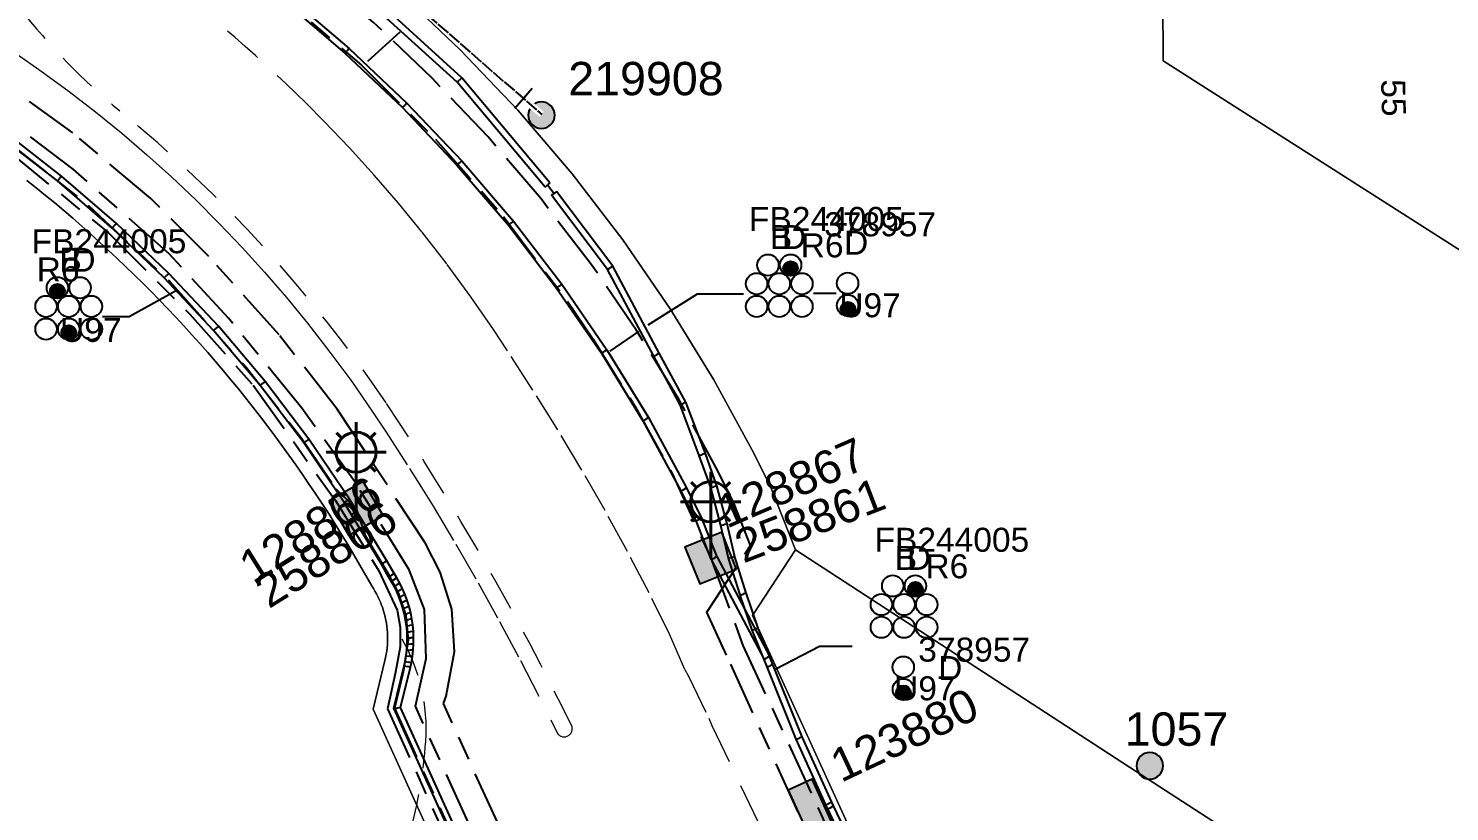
# Model space of a CAD drawing. Header units: metres. Extents: x 314728 to 315901, y 6265229 to 6266735.
# Drawn here: x 315415.1 to 315521.6, y 6266098.2 to 6266156.9 of the extents above; entities that cross this region are included whole.
import ezdxf
from ezdxf.enums import TextEntityAlignment as Align

# ---------------------------------------------------------------- set-up
doc = ezdxf.new("R2010")
doc.units = ezdxf.units.M
for name, pattern in [('Cable Exist OH', [1, 1, 0]), ('Cable Exist UG', [8.2, 4, -1.2, 1.8, -1.2]), ('Dash', [5, 3, -2])]:
    doc.linetypes.add(name, pattern=pattern)
doc.layers.get('0').update_dxf_attribs({"color": 6})
for name, color, linetype, lineweight in [('Cadastre Developer_SP_EXT', 250, 'Continuous', 5), ('Cadastre Land Parcels_SP_EXT', 250, 'Continuous', 5), ('Cadastre Roads_SP_EXT', 250, 'Continuous', 5)]:
    doc.layers.add(name, color=color, linetype=linetype, lineweight=lineweight)
for name, color, linetype in [('Duct_SP_EXT', 7, 'Continuous'), ('Equip_SP_SL_EXT', 7, 'Continuous'), ('Mains_HV_EXT', 7, 'Continuous'), ('Mains_SL_EXT', 7, 'Continuous'), ('SupportsOH_SP_TR_HV_LV_SL_EXT', 7, 'Continuous'), ('SupportsUG_SP_LV_EXT', 7, 'Continuous'), ('SupportsUG_SP_LV_SL_EXT', 7, 'Continuous'), ('Trench_SP_EXT', 7, 'Continuous')]:
    doc.layers.add(name, color=color, linetype=linetype)
doc.styles.add('COLUMN_LABEL', font='arial.ttf')
doc.styles.add('iecARIAL', font='arial.ttf', dxfattribs={"height": 2})
doc.styles.add('POLE_LABEL', font='arial.ttf')
doc.styles.get("Standard").update_dxf_attribs({"font": 'arial.ttf'})

# ---------------------------------------------------------------- blocks, each defined once
blk = doc.blocks.new('COLUMN_EXT')
blk.add_hatch(color=256).paths.add_polyline_path([(-1.49, 1.48), (-1.49, -1.49), (1.48, -1.49), (1.48, 1.48)])
blk.add_lwpolyline([(-1.49, -1.49), (1.48, -1.49), (1.48, 1.48), (-1.49, 1.48)], close=True)
for tag, height, style, flags, p in [('ASSET_NUM', 2.5, 'COLUMN_LABEL', 8, (2, 2)), ('STRUCTURE_PLANT_NUMBER', 0.2, 'POLE_LABEL', 9, (1.81, 0.03)), ('STREET_CODE', 0.2, 'COLUMN_LABEL', 9, (1.81, -0.2))]:
    blk.add_attdef(tag, text='', height=height, dxfattribs=dict(style=style, flags=flags)).set_placement(p, align=Align.MIDDLE_LEFT)
at = {"flags": 9}
for tag, p in [('COLUMN_TYPE', (1.81, -0.4)), ('OWNED_BY', (1.81, -0.6)), ('STATE', (1.81, -0.8)), ('USAGE', (1.81, -1)), ('STREETNAME', (1.81, -1.6)), ('SUBURB', (1.81, -1.8)), ('LEGEND', (1.81, -1.2)), ('LOCATION', (1.81, -1.4)), ('NOTES', (1.81, -2))]:
    blk.add_attdef(tag, text='', height=0.2, dxfattribs=at).set_placement(p, align=Align.MIDDLE_LEFT)
at = {"flags": 1}
blk.add_attdef('Z', (1.81, -2.35), '', height=0.2, dxfattribs=at)
blk = doc.blocks.new('PILLAR_EXT')
blk.add_hatch(color=256).paths.add_polyline_path([(-2.475, 0.99), (-2.475, -0.99), (2.475, -0.99), (2.475, 0.99)])
blk.add_lwpolyline([(-2.475, -0.99), (2.475, -0.99), (2.475, 0.99), (-2.475, 0.99)], close=True)
at = {"style": 'iecARIAL', "flags": 8}
blk.add_attdef('ASSET_NUM', (1.5, 3.5), '', height=2.5, dxfattribs=at)
for tag, p, flags in [('OWNED_BY', (0, -0.2), 9), ('STATE', (0, -0.4), 9), ('SUPPORT_TYPE', (0, -0.6), 9), ('USAGE', (0, -0.8), 9), ('LEGEND', (0, -1), 9), ('LOCATION', (0, -1.2), 9), ('STREETNAME', (0, -1.8), 9), ('SUBURB', (0, -2), 1), ('NOTES', (0, -1.4), 9), ('PARENT', (0, -1.6), 9)]:
    blk.add_attdef(tag, p, '', height=0.2, dxfattribs=dict(flags=flags))
blk = doc.blocks.new('DUCT_EXT')
blk.add_circle((0, 0.8), 0.8)
at = {"flags": 1}
blk.add_attdef('Z', (0, 0), '', height=0.2, dxfattribs=at)
at = {"flags": 9}
for tag, p in [('DUCT_CODE', (0, 0)), ('XSECT_TYPE', (0, -0.2)), ('STATE', (0, -0.6)), ('FB_REFERENCE', (0, -0.4)), ('NOTES', (0, -0.8))]:
    blk.add_attdef(tag, text='', height=0.2, dxfattribs=at).set_placement(p, align=Align.MIDDLE_LEFT)
blk = doc.blocks.new('SL_LANTERN_EXT')
at = {"lineweight": 40}
for p, q in [((0, 1.97), (0, 6.47)), ((-1.46, 5.68), (-1.06, 5.28)), ((1.46, 5.68), (1.06, 5.28)), ((-2.25, 4.22), (2.25, 4.22)), ((-1.46, 2.76), (-1.06, 3.16)), ((0, 0), (0, 2.72)), ((1.46, 2.76), (1.06, 3.16))]:
    blk.add_line(p, q, dxfattribs=at)
blk.add_circle((0, 4.22), 1.5, dxfattribs=at)
at = {"style": 'iecARIAL', "flags": 8}
blk.add_attdef('ASSET_NUM', (1.5, 1.5), '', height=2.5, dxfattribs=at)
for tag, p, height, flags in [('CONSTRUCTED_VOLTAGE', (0.98, -0.65), 0.2, 9), ('CONTROL_TYPE', (0.98, -0.85), 0.2, 9), ('LANTERN_PURPOSE', (0.98, -1.05), 0.2, 9), ('LANTERN_TYPE', (0.98, -1.25), 0.2, 9), ('LNUMBER', (2.18, -3.25), 2.5, 8), ('OPERATING_VOLTAGE', (0.98, -1.65), 0.2, 9), ('ORIENTATION', (0.98, -1.85), 0.2, 9), ('OWNED_BY', (0.98, -2.05), 0.2, 9), ('STATE', (0.98, -2.25), 0.2, 9), ('NO_PHASES', (0.98, -1.45), 0.2, 9), ('USAGE', (0.98, -2.45), 0.2, 9), ('CEXIST', (0.98, -2.65), 0.2, 9), ('CNEW', (0.98, -2.85), 0.2, 9), ('CNUMBER', (0.98, -3.05), 0.2, 9), ('CREMOVE', (0.98, -3.25), 0.2, 9), ('CREPLACE', (0.98, -3.45), 0.2, 9), ('LKINGHEIGHT', (0.98, -3.65), 0.2, 9), ('LBRACKET', (0.98, -3.85), 0.2, 9), ('LBRACKETVOCAB', (0.98, -4.05), 0.2, 9), ('LCATEGORY', (0.98, -4.25), 0.2, 9), ('LCHARGE1', (0.98, -4.45), 0.2, 9), ('LCHARGE1PERCENT', (0.98, -4.65), 0.2, 9), ('LCHARGE2', (0.98, -4.85), 0.2, 9), ('LCHARGE2PERCENT', (0.98, -5.05), 0.2, 9), ('LCHARGE3', (0.98, -5.25), 0.2, 9), ('LCHARGE3PERCENT', (0.98, -5.45), 0.2, 9), ('LEXIST', (0.98, -5.65), 0.2, 9), ('LLAMP', (0.98, -5.85), 0.2, 9), ('LLAMPVOCAB', (0.98, -6.05), 0.2, 9), ('LMAST', (0.98, -6.25), 0.2, 9), ('LMASTVOCAB', (0.98, -6.45), 0.2, 9), ('LNEW', (0.98, -6.65), 0.2, 9), ('LANTNUMBER', (0.98, -6.85), 0.2, 9), ('LOUTREACH', (0.98, -7.25), 0.2, 9), ('LOUTREACHVOCAB', (0.98, -7.45), 0.2, 9), ('LRATECODE', (0.98, -7.65), 0.2, 9), ('LREMOVE', (0.98, -7.85), 0.2, 9), ('LREPLACE', (0.98, -8.05), 0.2, 9), ('LTYPE', (0.98, -8.25), 0.2, 9), ('LTYPEVOCAB', (0.98, -8.45), 0.2, 9), ('LEGEND', (0.98, -8.65), 0.2, 9), ('STREETNAME', (0.98, -9.25), 0.2, 9), ('SUBURB', (0.98, -9.45), 0.2, 1), ('LOCATION', (0.98, -8.85), 0.2, 9), ('NOTES', (0.98, -9.05), 0.2, 9)]:
    blk.add_attdef(tag, p, '', height=height, dxfattribs=dict(flags=flags))
blk = doc.blocks.new('POLE_EXT')
blk.add_hatch(color=256).paths.add_polyline_path([(-1, 0, 1), (1, 0, 1)])
blk.add_lwpolyline([(-1, 0, 1), (1, 0, 1)], format="xyb", close=True)
for tag, height, flags, p in [('pNumber', 2.5, 8, (-17.84, 2.07)), ('OWNED_BY', 0.2, 9, (1.35, -0.4)), ('SPECIAL_USE', 0.2, 9, (1.35, -0.8)), ('STATE', 0.2, 9, (1.35, -1)), ('PARENT', 0.2, 9, (1.35, -0.6)), ('cLV', 0.2, 9, (1.35, -1.4)), ('hDepth', 0.2, 9, (1.35, -1.6)), ('hDia', 0.2, 9, (1.35, -1.8)), ('cHV', 0.2, 9, (1.35, -2)), ('USAGE', 0.2, 9, (1.35, -1.2)), ('LBRACKET', 0.2, 9, (1.35, -2.2)), ('LExisting', 0.2, 9, (1.35, -2.4)), ('LANTNUMBER', 0.2, 9, (1.35, -2.6)), ('LOther', 0.2, 9, (1.35, -2.8)), ('LRemove', 0.2, 9, (1.35, -3)), ('LEGEND', 0.2, 9, (1.35, -3.2)), ('cLinedev', 0.2, 9, (1.35, -3.4)), ('pExisting', 0.2, 9, (1.35, -3.8)), ('LOCATION', 0.2, 9, (1.35, -3.6)), ('PFNUMBER', 0.2, 9, (1.35, -4)), ('NEWPFNUMBER', 0.2, 9, (1.35, -4.2)), ('pFooting', 0.2, 9, (1.35, -4.4)), ('pNew', 0.2, 9, (1.35, -4.6)), ('pRelocate', 0.2, 9, (1.35, -5)), ('pRemove', 0.2, 9, (1.35, -5.2)), ('pReplace', 0.2, 9, (1.35, -5.4)), ('pStay', 0.2, 9, (1.35, -5.6)), ('pType', 0.2, 9, (1.35, -5.8)), ('cspan', 0.2, 9, (1.35, -6)), ('STREETNAME', 0.2, 9, (1.35, -6.2)), ('SUBURB', 0.2, 9, (1.35, -6.4)), ('OPERATED_BY', 0.2, 9, (1.36, -7.01)), ('NOTES', 0.2, 9, (1.35, -6.6)), ('MAINTAINED_BY', 0.2, 9, (1.36, -6.81))]:
    blk.add_attdef(tag, text='', height=height, dxfattribs=dict(flags=flags)).set_placement(p, align=Align.MIDDLE_LEFT)
at = {"style": 'POLE_LABEL'}
for tag, height, flags, p in [('ASSET_NUM', 2.5, 8, (2, 2)), ('STRUCTURE_PLANT_NUMBER', 0.2, 9, (1.35, 0.03)), ('STREET_CODE', 0.2, 9, (1.35, -0.2))]:
    blk.add_attdef(tag, text='', height=height, dxfattribs=dict(at, flags=flags)).set_placement(p, align=Align.MIDDLE_LEFT)
at = {"flags": 1}
blk.add_attdef('Z', (1.35, -7.33), '', height=0.2, dxfattribs=at)
blk = doc.blocks.new('End Shackle_EXT')
at = {"flags": 9}
for tag, p in [('OWNED_BY', (0, -1)), ('STATE', (0, -1.2)), ('USAGE', (0, -1.4)), ('NOTES', (0, -1.6))]:
    blk.add_attdef(tag, text='', height=0.2, dxfattribs=at).set_placement(p, align=Align.MIDDLE_LEFT)
blk.add_wipeout([(0, 0.25), (1.81, 0.25), (1.82, -0.25), (0, -0.25)])
blk.add_line((1.81, -1), (1.81, 1))
at = {"flags": 1}
blk.add_attdef('Z', (0, 0), '', height=0.2, dxfattribs=at)
at = {"flags": 9}
for tag, p in [('CONNECTOR_TYPE', (0, 0)), ('CONSTRUCTED_VOLTAGE', (0, -0.2)), ('OPERATING_VOLTAGE', (0, -0.6)), ('ORIENTATION', (0, -0.8)), ('NO_PHASES', (0, -0.4))]:
    blk.add_attdef(tag, text='', height=0.2, dxfattribs=at).set_placement(p, align=Align.MIDDLE_LEFT)
blk = doc.blocks.new('CABLE_LARGE_EXT')
h = blk.add_hatch(color=256)
edge = h.paths.add_edge_path()
edge.add_arc((0, 0.55), 0.55, 0, 360)
blk.add_circle((0, 0.55), 0.55)
at = {"flags": 1}
blk.add_attdef('Z', (0, 0), '', height=0.2, dxfattribs=at)
at = {"flags": 9}
for tag, p in [('COND_CODE', (0, 0)), ('STATE', (0, -0.4)), ('XSECT_SIZE', (0, -0.6)), ('FB_REFERENCE', (0, -0.2)), ('NOTES', (0, -0.8))]:
    blk.add_attdef(tag, text='', height=0.2, dxfattribs=at).set_placement(p, align=Align.MIDDLE_LEFT)

msp = doc.modelspace()

# ---------------------------------------------------------------- linework, layer by layer
at = {"layer": 'Cadastre Developer_SP_EXT', "linetype": 'Dash'}
for points in [[(315435.92, 6266151.29, 0.037971), (315423.25, 6266162.06)], [(315414.42, 6266158.44, 0.054117), (315421.96, 6266150.72)], [(315441.91, 6266128.83, 0.07299), (315421.96, 6266150.72)], [(315455.86, 6266104.51, 0.033613), (315441.91, 6266128.83)], [(315444.89, 6266103.42, 0.152103), (315443.05, 6266111.21)], [(315454.8, 6266103.98, 0.778362), (315455.86, 6266104.51)], [(315443.7, 6266096.52, 0.049989), (315444.89, 6266103.42)]]:
    msp.add_lwpolyline(points, format="xyb", dxfattribs=at)
for points in [[(315414.1, 6266155.08), (315416.14, 6266153.65), (315418.16, 6266152.17), (315420.14, 6266150.64), (315422.07, 6266149.06), (315423.97, 6266147.43), (315425.83, 6266145.76), (315427.64, 6266144.04), (315429.41, 6266142.28), (315431.13, 6266140.47), (315432.81, 6266138.62), (315434.44, 6266136.73), (315436.03, 6266134.8), (315437.71, 6266132.63), (315439.06, 6266130.82), (315439.36, 6266130.42), (315440.9, 6266128.15), (315441.87, 6266126.7), (315443.67, 6266123.89), (315444.56, 6266122.48), (315445.44, 6266121.07), (315447.15, 6266118.21), (315448.82, 6266115.33), (315450.43, 6266112.42), (315452, 6266109.49), (315454.8, 6266103.98)], [(315464.31, 6266108.83), (315463.17, 6266111.46), (315461.64, 6266114.57), (315460.02, 6266117.67), (315458.33, 6266120.74), (315456.58, 6266123.78), (315454.78, 6266126.8), (315452.92, 6266129.78), (315451.03, 6266132.72), (315449.97, 6266134.31), (315448.27, 6266136.78), (315446.46, 6266139.24), (315444.6, 6266141.64), (315442.84, 6266143.79), (315441.03, 6266145.89), (315439.17, 6266147.94), (315437.26, 6266149.95), (315435.92, 6266151.29)], [(315464.31, 6266108.83), (315464.59, 6266108.32), (315466.1, 6266105.17), (315466.33, 6266104.63), (315470.49, 6266095.98), (315474.7, 6266086.83), (315478.87, 6266077.71), (315483.02, 6266068.58), (315489.06, 6266055.28)]]:
    msp.add_lwpolyline(points, dxfattribs=at)
at = {"layer": 'Cadastre Land Parcels_SP_EXT', "linetype": 'Continuous'}
for points in [[(315533.3, 6266133.32), (315500.17, 6266154.47), (315500.08, 6266172.73), (315449.42, 6266205.82), (315391.86, 6266243.69)], [(315411.57, 6266179.98), (315417.22, 6266177.29), (315422.72, 6266174.3), (315428.06, 6266171.03), (315433.22, 6266167.49), (315438.18, 6266163.68), (315442.94, 6266159.61), (315447.48, 6266155.3), (315451.79, 6266150.76), (315455.86, 6266146), (315459.67, 6266141.04), (315463.22, 6266135.88), (315466.49, 6266130.54), (315469.48, 6266125.04), (315470.75, 6266122.46), (315472.6, 6266117.79), (315498.16, 6266101.18), (315535.74, 6266076.83)], [(315459.88, 6266064.1), (315440.94, 6266105.84), (315441.83, 6266109.5), (315441.88, 6266109.73), (315441.93, 6266109.96), (315441.96, 6266110.19), (315441.99, 6266110.42), (315442.01, 6266110.66), (315442.02, 6266110.89), (315442.03, 6266111.12), (315442.03, 6266111.36), (315442.02, 6266111.59), (315442, 6266111.83), (315441.97, 6266112.06), (315441.94, 6266112.29), (315441.9, 6266112.52), (315441.85, 6266112.75), (315441.79, 6266112.98), (315441.73, 6266113.2), (315441.66, 6266113.42), (315441.58, 6266113.64), (315441.49, 6266113.86), (315441.4, 6266114.08), (315441.3, 6266114.29), (315441.2, 6266114.5), (315441.08, 6266114.7), (315440.96, 6266114.9), (315440.84, 6266115.1), (315440.4, 6266115.88), (315439.95, 6266116.65), (315439.5, 6266117.42), (315439.05, 6266118.19), (315438.58, 6266118.95), (315438.11, 6266119.71), (315437.64, 6266120.46), (315437.15, 6266121.21), (315436.66, 6266121.96), (315436.16, 6266122.7), (315435.66, 6266123.44), (315435.15, 6266124.17), (315434.63, 6266124.9), (315434.11, 6266125.62), (315433.58, 6266126.34), (315433.05, 6266127.05), (315432.51, 6266127.76), (315431.96, 6266128.47), (315431.41, 6266129.17), (315430.85, 6266129.86), (315430.28, 6266130.55), (315429.71, 6266131.24), (315429.13, 6266131.92), (315428.55, 6266132.59), (315427.96, 6266133.26), (315427.36, 6266133.93), (315426.76, 6266134.59), (315426.15, 6266135.24), (315425.54, 6266135.89), (315424.92, 6266136.53), (315424.3, 6266137.17), (315423.67, 6266137.8), (315423.03, 6266138.43), (315422.39, 6266139.05), (315421.74, 6266139.67), (315421.09, 6266140.28), (315420.43, 6266140.88), (315419.77, 6266141.48), (315419.1, 6266142.07), (315418.43, 6266142.66), (315417.75, 6266143.24), (315417.07, 6266143.81), (315416.38, 6266144.38), (315415.69, 6266144.94), (315414.99, 6266145.5)]]:
    msp.add_lwpolyline(points, dxfattribs=at)
for points in [[(315532.51, 6266151.74), (315500.08, 6266172.73), (315500.17, 6266154.47), (315533.3, 6266133.32), (315532.51, 6266151.74)], [(315535.74, 6266076.83), (315498.16, 6266101.18), (315472.6, 6266117.79), (315469.38, 6266112.87), (315489.12, 6266069.61), (315493.55, 6266061.43), (315506.14, 6266039.17), (315509.68, 6266031.7), (315514.06, 6266025.05), (315527.45, 6266026.4), (315534.52, 6266041.99), (315535.87, 6266051.48), (315535.83, 6266061.88), (315535.79, 6266069.56), (315535.74, 6266076.83)]]:
    msp.add_lwpolyline(points, close=True, dxfattribs=at)
at = {"layer": 'Cadastre Roads_SP_EXT', "linetype": 'Continuous'}
for points in [[(315506.14, 6266039.17), (315493.55, 6266061.43), (315489.12, 6266069.61), (315469.38, 6266112.87), (315472.6, 6266117.79), (315470.75, 6266122.46), (315469.48, 6266125.04), (315466.49, 6266130.54), (315463.22, 6266135.88), (315459.67, 6266141.04), (315455.86, 6266146), (315451.79, 6266150.76), (315447.48, 6266155.3), (315442.94, 6266159.61), (315438.18, 6266163.68), (315433.22, 6266167.49), (315433.22, 6266167.49), (315428.06, 6266171.03), (315422.72, 6266174.3), (315417.22, 6266177.29), (315411.57, 6266179.98)], [(315414.99, 6266145.5), (315415.69, 6266144.94), (315416.38, 6266144.38), (315417.07, 6266143.81), (315417.75, 6266143.24), (315418.43, 6266142.66), (315419.1, 6266142.07), (315419.77, 6266141.48), (315420.43, 6266140.88), (315421.09, 6266140.28), (315421.74, 6266139.67), (315422.39, 6266139.05), (315423.03, 6266138.43), (315423.67, 6266137.8), (315424.3, 6266137.17), (315424.92, 6266136.53), (315425.54, 6266135.89), (315426.15, 6266135.24), (315426.76, 6266134.59), (315427.36, 6266133.93), (315427.96, 6266133.26), (315428.55, 6266132.59), (315429.13, 6266131.92), (315429.71, 6266131.24), (315430.28, 6266130.55), (315430.85, 6266129.86), (315431.41, 6266129.17), (315431.96, 6266128.47), (315432.51, 6266127.76), (315433.05, 6266127.05), (315433.58, 6266126.34), (315434.11, 6266125.62), (315434.63, 6266124.9), (315435.15, 6266124.17), (315435.66, 6266123.44), (315436.16, 6266122.7), (315436.66, 6266121.96), (315437.15, 6266121.21), (315437.64, 6266120.46), (315438.11, 6266119.71), (315438.58, 6266118.95), (315439.05, 6266118.19), (315439.5, 6266117.42), (315439.95, 6266116.65), (315440.4, 6266115.88), (315440.84, 6266115.1), (315440.96, 6266114.9), (315441.08, 6266114.7), (315441.2, 6266114.5), (315441.3, 6266114.29), (315441.4, 6266114.08), (315441.49, 6266113.86), (315441.58, 6266113.64), (315441.66, 6266113.42), (315441.73, 6266113.2), (315441.79, 6266112.98), (315441.85, 6266112.75), (315441.9, 6266112.52), (315441.94, 6266112.29), (315441.97, 6266112.06), (315442, 6266111.83), (315442.02, 6266111.59), (315442.03, 6266111.36), (315442.03, 6266111.12), (315442.02, 6266110.89), (315442.01, 6266110.66), (315441.99, 6266110.42), (315441.96, 6266110.19), (315441.93, 6266109.96), (315441.88, 6266109.73), (315441.83, 6266109.5), (315440.94, 6266105.84), (315459.88, 6266064.1)]]:
    msp.add_lwpolyline(points, dxfattribs=at)
at = {"layer": 'Duct_SP_EXT'}
for p, q in [((315447.25, 6266152.87), (315437.59, 6266161.67)), ((315447.6, 6266153.2), (315437.89, 6266162.05)), ((315434.62, 6266159.27), (315439.16, 6266155.4)), ((315434.32, 6266158.9), (315438.83, 6266155.05)), ((315438.83, 6266155.05), (315438.99, 6266155.22)), ((315438.83, 6266155.05), (315443.14, 6266150.96)), ((315439.16, 6266155.4), (315438.99, 6266155.22)), ((315439.16, 6266155.4), (315443.48, 6266151.3)), ((315447.25, 6266152.87), (315447.43, 6266153.03)), ((315447.6, 6266153.2), (315447.43, 6266153.03)), ((315443.14, 6266150.96), (315443.31, 6266151.13)), ((315443.14, 6266150.96), (315447.23, 6266146.65)), ((315443.48, 6266151.3), (315443.31, 6266151.13)), ((315443.48, 6266151.3), (315447.59, 6266146.97)), ((315417.29, 6266145.46), (315413.02, 6266148.77)), ((315417.59, 6266145.83), (315413.3, 6266149.16)), ((315447.23, 6266146.65), (315447.41, 6266146.81)), ((315447.23, 6266146.65), (315451.09, 6266142.14)), ((315447.59, 6266146.97), (315447.41, 6266146.81)), ((315447.59, 6266146.97), (315451.46, 6266142.44)), ((315417.29, 6266145.46), (315417.44, 6266145.65)), ((315421.38, 6266141.93), (315417.29, 6266145.46)), ((315417.59, 6266145.83), (315417.44, 6266145.65)), ((315421.7, 6266142.28), (315417.59, 6266145.83)), ((315453.83, 6266145), (315454.01, 6266145.16)), ((315454.2, 6266145.31), (315454.01, 6266145.16)), ((315454.32, 6266144.39), (315454.51, 6266144.53)), ((315458.51, 6266138.82), (315454.32, 6266144.39)), ((315454.7, 6266144.68), (315454.51, 6266144.53)), ((315458.91, 6266139.08), (315454.7, 6266144.68)), ((315421.38, 6266141.93), (315421.54, 6266142.11)), ((315421.7, 6266142.28), (315421.54, 6266142.11)), ((315425.62, 6266138.52), (315421.7, 6266142.28)), ((315451.09, 6266142.14), (315451.27, 6266142.29)), ((315451.09, 6266142.14), (315454.7, 6266137.43)), ((315451.46, 6266142.44), (315451.27, 6266142.29)), ((315451.46, 6266142.44), (315455.09, 6266137.71)), ((315425.28, 6266138.19), (315421.38, 6266141.93)), ((315458.51, 6266138.82), (315458.71, 6266138.95)), ((315461.98, 6266132.32), (315458.51, 6266138.82)), ((315458.91, 6266139.08), (315458.71, 6266138.95)), ((315462.4, 6266132.54), (315458.91, 6266139.08)), ((315425.28, 6266138.19), (315425.45, 6266138.36)), ((315428.98, 6266134.24), (315425.28, 6266138.19)), ((315425.62, 6266138.52), (315425.45, 6266138.36)), ((315429.34, 6266134.56), (315425.62, 6266138.52)), ((315455.09, 6266137.71), (315454.9, 6266137.57)), ((315455.09, 6266137.71), (315458.47, 6266132.8)), ((315454.7, 6266137.43), (315454.9, 6266137.57)), ((315454.7, 6266137.43), (315458.07, 6266132.54)), ((315429.34, 6266134.56), (315429.16, 6266134.4)), ((315432.84, 6266130.42), (315429.34, 6266134.56)), ((315428.98, 6266134.24), (315429.16, 6266134.4)), ((315432.47, 6266130.11), (315428.98, 6266134.24)), ((315458.07, 6266132.54), (315458.27, 6266132.67)), ((315458.07, 6266132.54), (315461.17, 6266127.47)), ((315458.47, 6266132.8), (315458.27, 6266132.67)), ((315458.47, 6266132.8), (315461.58, 6266127.71)), ((315461.98, 6266132.32), (315462.19, 6266132.43)), ((315462.4, 6266132.54), (315462.19, 6266132.43)), ((315464.4, 6266128.88), (315462.4, 6266132.54)), ((315463.96, 6266128.68), (315461.98, 6266132.32)), ((315432.47, 6266130.11), (315432.66, 6266130.27)), ((315432.84, 6266130.42), (315432.66, 6266130.27)), ((315436.13, 6266126.09), (315432.84, 6266130.42)), ((315435.74, 6266125.81), (315432.47, 6266130.11)), ((315463.96, 6266128.68), (315464.18, 6266128.78)), ((315465.39, 6266124.86), (315463.96, 6266128.68)), ((315464.4, 6266128.88), (315464.18, 6266128.78)), ((315465.85, 6266125.02), (315464.4, 6266128.88)), ((315461.17, 6266127.47), (315461.38, 6266127.59)), ((315461.17, 6266127.47), (315464.02, 6266122.22)), ((315461.58, 6266127.71), (315461.38, 6266127.59)), ((315461.58, 6266127.71), (315464.45, 6266122.44)), ((315436.13, 6266126.09), (315435.93, 6266125.95)), ((315439.18, 6266121.6), (315436.13, 6266126.09)), ((315435.74, 6266125.81), (315435.93, 6266125.95)), ((315438.77, 6266121.34), (315435.74, 6266125.81)), ((315465.39, 6266124.86), (315465.62, 6266124.94)), ((315465.85, 6266125.02), (315465.62, 6266124.94)), ((315466.71, 6266122.6), (315465.85, 6266125.02)), ((315466.25, 6266122.46), (315465.39, 6266124.86)), ((315464.02, 6266122.22), (315464.24, 6266122.33)), ((315464.02, 6266122.22), (315465.14, 6266119.97)), ((315464.45, 6266122.44), (315464.24, 6266122.33)), ((315464.45, 6266122.44), (315465.57, 6266120.16)), ((315466.25, 6266122.46), (315466.48, 6266122.53)), ((315467.02, 6266119.63), (315466.25, 6266122.46)), ((315466.71, 6266122.6), (315466.48, 6266122.53)), ((315467.48, 6266119.75), (315466.71, 6266122.6)), ((315438.77, 6266121.34), (315438.98, 6266121.47)), ((315439.32, 6266120.43), (315438.77, 6266121.34)), ((315439.18, 6266121.6), (315438.98, 6266121.47)), ((315439.73, 6266120.68), (315439.18, 6266121.6)), ((315439.73, 6266120.68), (315439.53, 6266120.56)), ((315439.73, 6266120.68), (315439.53, 6266120.56)), ((315441.98, 6266116.97), (315439.73, 6266120.68)), ((315439.32, 6266120.43), (315439.53, 6266120.56)), ((315439.32, 6266120.43), (315439.53, 6266120.56)), ((315441.57, 6266116.73), (315439.32, 6266120.43)), ((315465.14, 6266119.97), (315465.35, 6266120.07)), ((315465.14, 6266119.97), (315466.27, 6266117.09)), ((315465.57, 6266120.16), (315465.35, 6266120.07)), ((315465.57, 6266120.16), (315466.72, 6266117.27)), ((315467.02, 6266119.63), (315467.25, 6266119.69)), ((315467.59, 6266117.16), (315467.02, 6266119.63)), ((315467.48, 6266119.75), (315467.25, 6266119.69)), ((315468.05, 6266117.28), (315467.48, 6266119.75)), ((315441.57, 6266116.73), (315441.77, 6266116.85)), ((315442.1, 6266115.77), (315441.57, 6266116.73)), ((315441.98, 6266116.97), (315441.77, 6266116.85)), ((315442.52, 6266116.02), (315441.98, 6266116.97)), ((315466.27, 6266117.09), (315466.5, 6266117.18)), ((315466.28, 6266117.07), (315466.5, 6266117.18)), ((315466.28, 6266117.07), (315470.25, 6266109.58)), ((315466.71, 6266117.29), (315466.5, 6266117.18)), ((315466.72, 6266117.27), (315466.5, 6266117.18)), ((315466.71, 6266117.29), (315470.67, 6266109.81)), ((315467.59, 6266117.16), (315467.82, 6266117.22)), ((315468.46, 6266114.41), (315467.59, 6266117.16)), ((315468.05, 6266117.28), (315467.82, 6266117.22)), ((315468.92, 6266114.55), (315468.05, 6266117.28)), ((315442.1, 6266115.77), (315442.31, 6266115.9)), ((315442.3, 6266115.45), (315442.1, 6266115.77)), ((315442.3, 6266115.45), (315442.51, 6266115.58)), ((315442.52, 6266115.06), (315442.3, 6266115.45)), ((315442.52, 6266116.02), (315442.31, 6266115.9)), ((315442.72, 6266115.7), (315442.51, 6266115.58)), ((315442.72, 6266115.7), (315442.52, 6266116.02)), ((315442.95, 6266115.29), (315442.72, 6266115.7)), ((315442.52, 6266115.06), (315442.73, 6266115.18)), ((315442.72, 6266114.67), (315442.52, 6266115.06)), ((315442.72, 6266114.67), (315442.94, 6266114.77)), ((315442.9, 6266114.25), (315442.72, 6266114.67)), ((315442.95, 6266115.29), (315442.73, 6266115.18)), ((315442.9, 6266114.25), (315443.12, 6266114.34)), ((315443.05, 6266113.83), (315442.9, 6266114.25)), ((315443.15, 6266114.87), (315442.94, 6266114.77)), ((315443.15, 6266114.87), (315442.95, 6266115.29)), ((315443.34, 6266114.43), (315443.12, 6266114.34)), ((315443.34, 6266114.43), (315443.15, 6266114.87)), ((315443.5, 6266113.99), (315443.34, 6266114.43)), ((315468.46, 6266114.4), (315468.69, 6266114.48)), ((315468.46, 6266114.41), (315468.69, 6266114.48)), ((315469.37, 6266111.76), (315468.46, 6266114.4)), ((315468.92, 6266114.56), (315468.69, 6266114.48)), ((315468.92, 6266114.55), (315468.69, 6266114.48)), ((315469.81, 6266111.92), (315468.92, 6266114.56)), ((315443.05, 6266113.83), (315443.28, 6266113.91)), ((315443.18, 6266113.41), (315443.05, 6266113.83)), ((315443.18, 6266113.41), (315443.41, 6266113.47)), ((315443.29, 6266112.97), (315443.18, 6266113.41)), ((315443.5, 6266113.99), (315443.28, 6266113.91)), ((315443.65, 6266113.54), (315443.41, 6266113.47)), ((315443.65, 6266113.54), (315443.5, 6266113.99)), ((315443.76, 6266113.07), (315443.65, 6266113.54)), ((315443.29, 6266112.97), (315443.53, 6266113.02)), ((315443.38, 6266112.53), (315443.29, 6266112.97)), ((315443.38, 6266112.53), (315443.62, 6266112.57)), ((315443.45, 6266112.09), (315443.38, 6266112.53)), ((315443.76, 6266113.07), (315443.53, 6266113.02)), ((315443.85, 6266112.61), (315443.62, 6266112.57)), ((315443.92, 6266112.14), (315443.68, 6266112.11)), ((315443.85, 6266112.61), (315443.76, 6266113.07)), ((315443.92, 6266112.14), (315443.85, 6266112.61)), ((315443.96, 6266111.67), (315443.92, 6266112.14)), ((315443.45, 6266112.09), (315443.68, 6266112.11)), ((315443.49, 6266111.64), (315443.45, 6266112.09)), ((315443.49, 6266111.64), (315443.72, 6266111.65)), ((315443.5, 6266111.19), (315443.49, 6266111.64)), ((315443.5, 6266111.19), (315443.74, 6266111.2)), ((315443.5, 6266110.74), (315443.5, 6266111.19)), ((315443.96, 6266111.67), (315443.72, 6266111.65)), ((315443.98, 6266111.2), (315443.74, 6266111.2)), ((315443.98, 6266111.2), (315443.96, 6266111.67)), ((315443.98, 6266110.72), (315443.98, 6266111.2)), ((315469.37, 6266111.76), (315469.59, 6266111.84)), ((315470.48, 6266109.01), (315469.37, 6266111.76)), ((315469.81, 6266111.92), (315469.59, 6266111.84)), ((315470.92, 6266109.19), (315469.81, 6266111.92)), ((315443.42, 6266109.85), (315443.47, 6266110.3)), ((315443.47, 6266110.3), (315443.5, 6266110.74)), ((315443.47, 6266110.3), (315443.71, 6266110.28)), ((315443.5, 6266110.74), (315443.74, 6266110.73)), ((315443.95, 6266110.26), (315443.71, 6266110.28)), ((315443.98, 6266110.72), (315443.74, 6266110.73)), ((315443.89, 6266109.79), (315443.95, 6266110.26)), ((315443.95, 6266110.26), (315443.98, 6266110.72)), ((315442.5, 6266105.91), (315443.27, 6266109.1)), ((315443, 6266105.96), (315443.74, 6266108.99)), ((315443.27, 6266109.1), (315443.34, 6266109.41)), ((315443.27, 6266109.1), (315443.5, 6266109.04)), ((315443.34, 6266109.41), (315443.42, 6266109.85)), ((315443.34, 6266109.41), (315443.58, 6266109.37)), ((315443.42, 6266109.85), (315443.65, 6266109.82)), ((315443.74, 6266108.99), (315443.5, 6266109.04)), ((315443.81, 6266109.32), (315443.58, 6266109.37)), ((315443.89, 6266109.79), (315443.65, 6266109.82)), ((315443.74, 6266108.99), (315443.81, 6266109.32)), ((315443.81, 6266109.32), (315443.89, 6266109.79)), ((315470.25, 6266109.58), (315470.46, 6266109.69)), ((315470.67, 6266109.81), (315470.46, 6266109.69)), ((315470.48, 6266109.01), (315470.7, 6266109.1)), ((315472.67, 6266103.59), (315470.48, 6266109.01)), ((315470.92, 6266109.19), (315470.7, 6266109.1)), ((315473.11, 6266103.77), (315470.92, 6266109.19)), ((315442.5, 6266105.91), (315442.75, 6266105.93)), ((315461.02, 6266065.08), (315442.5, 6266105.91)), ((315443, 6266105.96), (315442.75, 6266105.93)), ((315461.4, 6266065.41), (315443, 6266105.96)), ((315472.67, 6266103.59), (315472.89, 6266103.68)), ((315473.11, 6266103.77), (315472.89, 6266103.68)), ((315475.33, 6266098.87), (315473.11, 6266103.77)), ((315474.89, 6266098.67), (315472.67, 6266103.59)), ((315474.89, 6266098.67), (315475.11, 6266098.77)), ((315475.03, 6266098.38), (315474.89, 6266098.67)), ((315475.03, 6266098.38), (315475.25, 6266098.48)), ((315475.03, 6266098.38), (315475.25, 6266098.48)), ((315476.77, 6266094.72), (315475.03, 6266098.38)), ((315475.33, 6266098.87), (315475.11, 6266098.77)), ((315475.46, 6266098.59), (315475.25, 6266098.48)), ((315475.46, 6266098.59), (315475.25, 6266098.48)), ((315475.46, 6266098.59), (315475.33, 6266098.87)), ((315477.21, 6266094.92), (315475.46, 6266098.59))]:
    msp.add_line(p, q, dxfattribs=at)
for points in [[(315442.94, 6266156.61), (315440.51, 6266154.42)], [(315420.65, 6266135.29), (315422.66, 6266135.29), (315426.12, 6266137.23)], [(315468.72, 6266136.96), (315465.23, 6266136.96), (315461.53, 6266134.65)], [(315475.65, 6266137.01), (315473.95, 6266137.02)], [(315460.85, 6266134.18), (315458.69, 6266132.69)], [(315476.87, 6266110.55), (315474.42, 6266110.55), (315471.14, 6266108.85)]]:
    msp.add_lwpolyline(points, dxfattribs=at)
at = {"layer": 'Mains_SL_EXT', "linetype": 'Cable Exist UG'}
for points in [[(315395.48, 6266158.99), (315397.65, 6266157.5), (315402.78, 6266155.01), (315407.86, 6266152.16), (315413.26, 6266148.61), (315419.59, 6266143.64), (315425.67, 6266137.94), (315431.43, 6266131.5), (315435.6, 6266126.14), (315438.16, 6266122.38), (315439.67, 6266120.9)], [(315439.67, 6266120.9), (315440.34, 6266118.86), (315442.04, 6266116.04), (315442.82, 6266114.57), (315443.39, 6266112.87), (315443.58, 6266111.05), (315443.19, 6266108.61), (315442.54, 6266105.91), (315461.01, 6266065.28), (315462.63, 6266064.11), (315463.96, 6266062.69), (315464.66, 6266061.66), (315466.04, 6266060.03)], [(315466.25, 6266117.18), (315468.67, 6266110.63), (315488.43, 6266067.79), (315490.8, 6266063.23)]]:
    msp.add_lwpolyline(points, dxfattribs=at)
at = {"layer": 'Trench_SP_EXT', "linetype": 'Cable Exist UG'}
msp.add_lwpolyline([(315454.01, 6266145.16), (315454.51, 6266144.53)], dxfattribs=at)

# ---------------------------------------------------------------- block references
at = {"layer": 'Duct_SP_EXT'}
for name, p in [('DUCT_EXT', (315470.54, 6266138.35)), ('DUCT_EXT', (315472.24, 6266138.35)), ('CABLE_LARGE_EXT', (315472.24, 6266138.35)), ('DUCT_EXT', (315417.27, 6266136.65)), ('CABLE_LARGE_EXT', (315417.27, 6266136.65)), ('DUCT_EXT', (315418.97, 6266136.65)), ('DUCT_EXT', (315469.69, 6266136.95)), ('DUCT_EXT', (315471.39, 6266136.95)), ('DUCT_EXT', (315473.09, 6266136.95)), ('DUCT_EXT', (315476.52, 6266136.99)), ('DUCT_EXT', (315416.42, 6266135.25)), ('DUCT_EXT', (315418.12, 6266135.25)), ('DUCT_EXT', (315419.82, 6266135.25)), ('DUCT_EXT', (315469.69, 6266135.25)), ('DUCT_EXT', (315471.39, 6266135.25)), ('DUCT_EXT', (315473.09, 6266135.25)), ('DUCT_EXT', (315476.52, 6266135.32)), ('CABLE_LARGE_EXT', (315476.54, 6266135.3)), ('DUCT_EXT', (315416.42, 6266133.55)), ('DUCT_EXT', (315418.12, 6266133.55)), ('CABLE_LARGE_EXT', (315418.12, 6266133.55)), ('DUCT_EXT', (315419.82, 6266133.55)), ('DUCT_EXT', (315479.9, 6266114.29)), ('DUCT_EXT', (315481.6, 6266114.29)), ('CABLE_LARGE_EXT', (315481.6, 6266114.29)), ('DUCT_EXT', (315479.05, 6266112.89)), ('DUCT_EXT', (315480.75, 6266112.89)), ('DUCT_EXT', (315482.45, 6266112.89)), ('DUCT_EXT', (315479.05, 6266111.19)), ('DUCT_EXT', (315480.75, 6266111.19)), ('DUCT_EXT', (315482.45, 6266111.19)), ('DUCT_EXT', (315480.69, 6266108.2)), ('DUCT_EXT', (315480.7, 6266106.53)), ('CABLE_LARGE_EXT', (315480.7, 6266106.53))]:
    msp.add_blockref(name, p, dxfattribs=at)
at = {"layer": 'Equip_SP_SL_EXT'}
ref = msp.add_blockref('SL_LANTERN_EXT', (315439.67, 6266120.9), dxfattribs=at)
ref.add_attrib('ASSET_NUM', '128866', dxfattribs={"layer": '0', "height": 2.5, "rotation": 32.0129, "style": 'iecARIAL'}).set_placement((315441.17, 6266122.4), align=Align.MIDDLE_RIGHT)
ref = msp.add_blockref('SL_LANTERN_EXT', (315466.25, 6266117.18), dxfattribs=at)
ref.add_attrib('ASSET_NUM', '128867', dxfattribs={"layer": '0', "height": 2.5, "rotation": 23.4758, "style": 'iecARIAL'}).set_placement((315467.75, 6266118.68), align=Align.BOTTOM_LEFT)
at = {"layer": 'SupportsOH_SP_TR_HV_LV_SL_EXT'}
ref = msp.add_blockref('POLE_EXT', (315453.57, 6266150.39), dxfattribs=at)
ref.add_attrib('ASSET_NUM', '219908', dxfattribs={"layer": '0', "height": 2.5, "style": 'POLE_LABEL'}).set_placement((315455.57, 6266151.14), align=Align.BOTTOM_LEFT)
ref = msp.add_blockref('POLE_EXT', (315499.17, 6266101.6), dxfattribs=at)
ref.add_attrib('ASSET_NUM', '1057', dxfattribs={"layer": '0', "height": 2.5, "rotation": 0.0023, "style": 'POLE_LABEL'}).set_placement((315501.17, 6266102.35), align=Align.BOTTOM_CENTER)
at = {"layer": 'SupportsUG_SP_LV_EXT'}
ref = msp.add_blockref('PILLAR_EXT', (315473.99, 6266097.94), dxfattribs=dict(at, rotation=294.5238357996556))
ref.add_attrib('ASSET_NUM', '123880', dxfattribs={"layer": '0', "height": 2.5, "rotation": 25.215, "style": 'iecARIAL'}).set_placement((315475.49, 6266101.44), align=Align.MIDDLE_LEFT)
at = {"layer": 'SupportsUG_SP_LV_SL_EXT'}
ref = msp.add_blockref('COLUMN_EXT', (315439.67, 6266120.9), dxfattribs=dict(at, rotation=300.0398757227292))
ref.add_attrib('ASSET_NUM', '258866', dxfattribs={"layer": '0', "height": 2.5, "rotation": 32.12, "style": 'COLUMN_LABEL'}).set_placement((315441.67, 6266121.65), align=Align.TOP_RIGHT)
ref = msp.add_blockref('COLUMN_EXT', (315466.25, 6266117.18), dxfattribs=dict(at, rotation=111.8801720422004))
ref.add_attrib('ASSET_NUM', '258861', dxfattribs={"layer": '0', "height": 2.5, "rotation": 21.0798, "style": 'COLUMN_LABEL'}).set_placement((315468.25, 6266117.93), align=Align.MIDDLE_LEFT)

# ---------------------------------------------------------------- texts
at = {"layer": 'Cadastre Land Parcels_SP_EXT'}
msp.add_text('55', height=1.8, rotation=271.5515, dxfattribs=at).set_placement((315516.51, 6266153.07))
at = {"layer": 'Duct_SP_EXT'}
for s, p in [('FB244005', (315469.12, 6266141.71)), ('378957', (315474.76, 6266141.31)), ('B', (315470.69, 6266140.35)), ('D', (315471.59, 6266140.35)), ('FB244005', (315415.34, 6266140.04)), ('R6', (315473, 6266139.73)), ('D', (315476.25, 6266139.93)), ('B', (315417.42, 6266138.65)), ('D', (315418.32, 6266138.65)), ('R6', (315415.72, 6266137.92)), ('U97', (315475.89, 6266135.24)), ('U97', (315417.47, 6266133.39)), ('FB244005', (315478.53, 6266117.65)), ('B', (315480.05, 6266116.29)), ('D', (315480.95, 6266116.29)), ('R6', (315482.35, 6266115.66)), ('378957', (315481.81, 6266109.41)), ('D', (315483.3, 6266108.03)), ('U97', (315480, 6266106.51))]:
    msp.add_text(s, height=1.8, dxfattribs=at).set_placement(p)

# ---------------------------------------------------------------- next in the draw order: block references
at = {"layer": 'Mains_HV_EXT', "rotation": 138.9142877465508}
msp.add_blockref('End Shackle_EXT', (315453.58, 6266150.45), dxfattribs=at)

# ---------------------------------------------------------------- next in the draw order: linework, layer by layer
at = {"layer": 'Duct_SP_EXT'}
for p, q in [((315453.83, 6266145), (315447.25, 6266152.87)), ((315454.2, 6266145.31), (315447.6, 6266153.2))]:
    msp.add_line(p, q, dxfattribs=at)
at = {"layer": 'Mains_HV_EXT', "linetype": 'Cable Exist OH'}
msp.add_lwpolyline([(315401.86, 6266351.64), (315388.82, 6266259.59), (315369.99, 6266223.69), (315402.92, 6266185.94), (315430.05, 6266170.96), (315453.58, 6266150.45)], dxfattribs=at)
at = {"layer": 'Mains_HV_EXT', "linetype": 'Cable Exist UG'}
for points in [[(315503.48, 6266037.79), (315490.93, 6266059.98), (315486.43, 6266068.27), (315467.44, 6266109.9), (315465.96, 6266113.13), (315469.24, 6266118.13), (315468.01, 6266121.24), (315466.81, 6266123.66), (315463.89, 6266129.04), (315460.7, 6266134.25), (315457.24, 6266139.28), (315453.53, 6266144.11), (315449.56, 6266148.76), (315445.36, 6266153.18), (315440.94, 6266157.38), (315436.29, 6266161.34), (315431.45, 6266165.06), (315426.42, 6266168.51), (315421.22, 6266171.7), (315415.85, 6266174.61), (315410.35, 6266177.24)], [(315386.02, 6266161.37), (315391.52, 6266159.47), (315399.36, 6266156.18), (315408.53, 6266151.14), (315413.52, 6266147.76), (315421.07, 6266141.59), (315427.19, 6266135.48), (315431.94, 6266130.15), (315438.13, 6266121.49), (315441.37, 6266116.23), (315442.74, 6266113.28), (315442.97, 6266112), (315442.98, 6266110.51), (315442.63, 6266108.62), (315442.01, 6266105.87), (315460.67, 6266064.75), (315461.74, 6266064.08), (315462.95, 6266062.96), (315463.85, 6266061.89), (315464.72, 6266060.45), (315466.48, 6266056.46), (315481.16, 6266023.05)], [(315485.4, 6266023.52), (315468.31, 6266062.29), (315467.33, 6266063.95), (315465.8, 6266065.86), (315463.81, 6266067.49), (315446.22, 6266106.26), (315446.41, 6266106.81), (315447.05, 6266110.18), (315446.85, 6266113.34), (315445.97, 6266116.11), (315444.84, 6266118.31), (315438.26, 6266128.34), (315433.89, 6266133.91), (315428.62, 6266139.79), (315424.28, 6266144.14), (315418.42, 6266149.06), (315412.43, 6266153.41)], [(315482.98, 6266023.88), (315467.08, 6266060.12), (315465.75, 6266062.79), (315464.03, 6266064.81), (315462.23, 6266066.14), (315451.48, 6266089.84), (315444.12, 6266106.06), (315444.93, 6266109.64), (315444.79, 6266113.32), (315443.65, 6266116.29), (315439.64, 6266122.8), (315435.6, 6266128.42), (315430.09, 6266135.18), (315425.65, 6266140), (315418.45, 6266146.35), (315412.21, 6266151.09)]]:
    msp.add_lwpolyline(points, dxfattribs=at)
at = {"layer": 'Mains_SL_EXT', "linetype": 'Cable Exist UG'}
msp.add_lwpolyline([(315432.34, 6266160.74), (315440.07, 6266154.15), (315445.63, 6266148.59), (315450.72, 6266142.8), (315455.51, 6266136.44), (315457.44, 6266133.6), (315460.72, 6266128.32), (315463.36, 6266123.53), (315466.25, 6266117.18)], dxfattribs=at)

doc.saveas('drawing.dxf')
